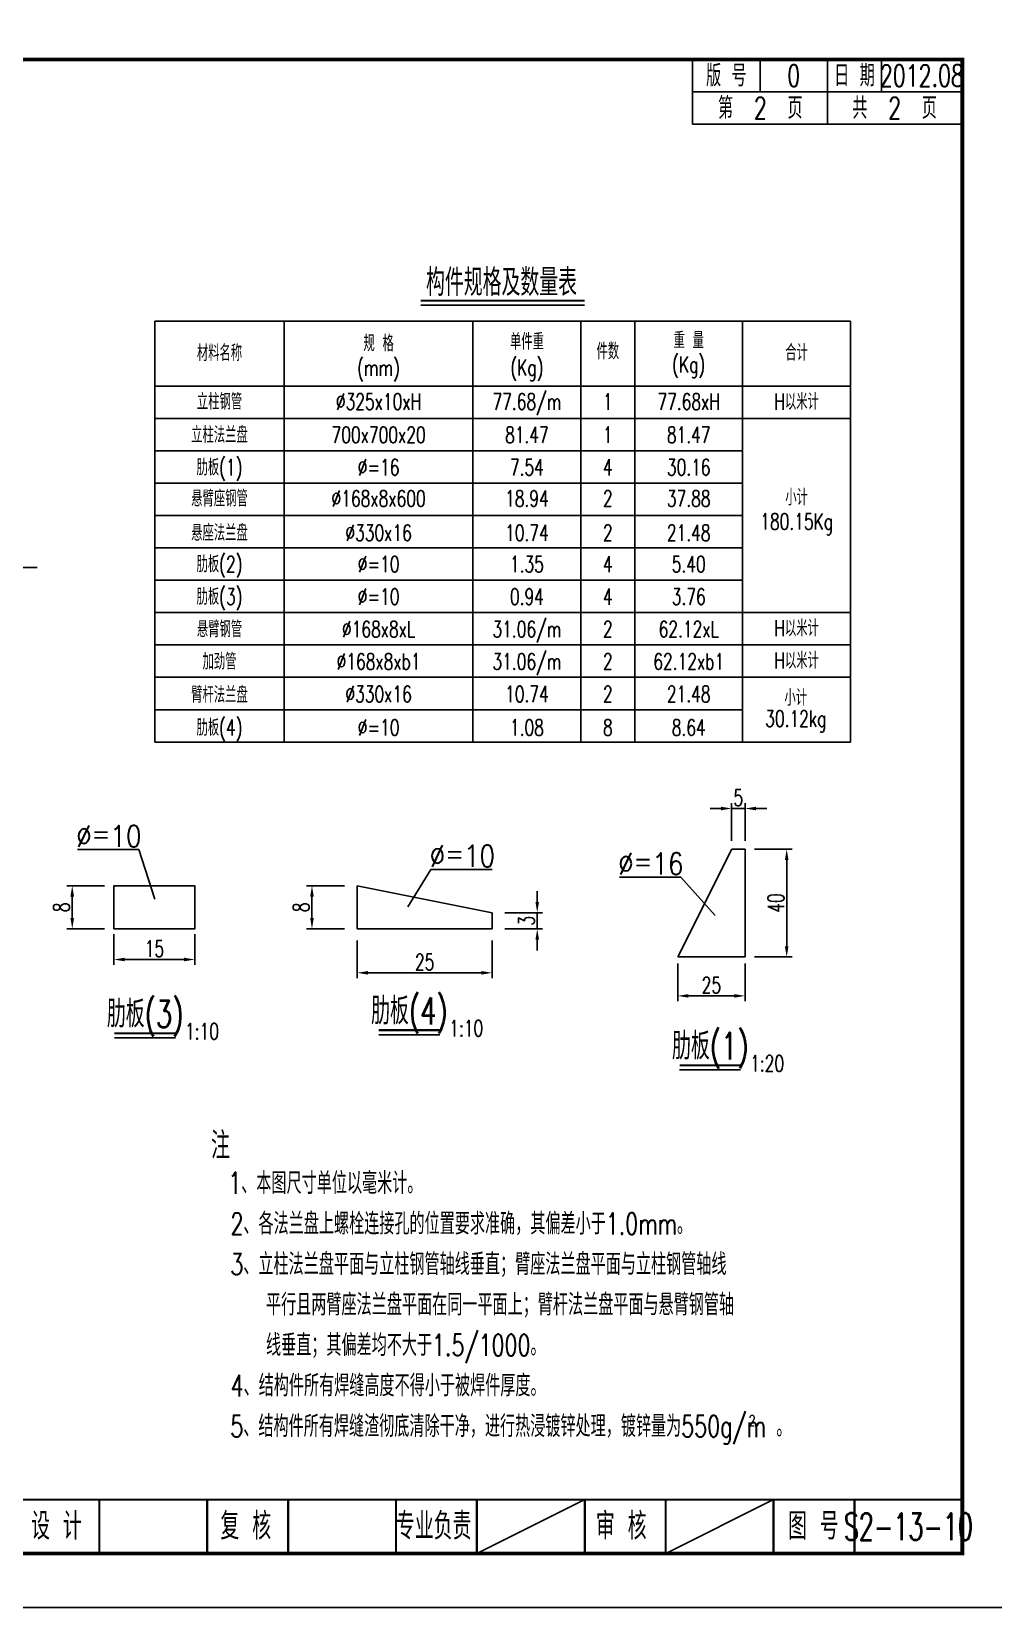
# Model space of a CAD drawing. Extents: x 4349 to 271026, y -15323 to -8945.
# Drawn here: x 5164.3 to 5342.7, y -12182 to -11889.9 of the extents above; entities that cross this region are included whole.
import ezdxf
from ezdxf.enums import TextEntityAlignment as Align

# ---------------------------------------------------------------- set-up
doc = ezdxf.new("R2010")
doc.units = 0
doc.header["$LTSCALE"] = 2
doc.header["$PDMODE"] = 32
doc.header["$PDSIZE"] = 0.3
doc.layers.get('0').update_dxf_attribs({"linetype": 'CONTINUOUS'})
doc.layers.get('DEFPOINTS').update_dxf_attribs({"linetype": 'CONTINUOUS'})
for name, color, linetype in [('图框', 7, 'CONTINUOUS'), ('尺寸标注', 4, 'CONTINUOUS'), ('文字', 7, 'CONTINUOUS'), ('文字符号', 7, 'CONTINUOUS'), ('结构1', 1, 'CONTINUOUS')]:
    doc.layers.add(name, color=color, linetype=linetype)
doc.styles.get("Standard").update_dxf_attribs({"font": 'simplex1.shx', "width": 0.7, "bigfont": 'hztxt.shx'})
doc.dimstyles.new('1：10', dxfattribs={"dimtxt": 3, "dimasz": 2, "dimexe": 1, "dimexo": 1, "dimgap": 0.5, "dimtad": 1, "dimrnd": 0.0095, "dimdsep": 46, "dimtxsty": 'Standard', "dimcen": 0.09, "dimclrd": 256, "dimclre": 256, "dimadec": 0, "dimazin": 0, "dimtfac": 1, "dimtix": 1, "dimtmove": 2, "dimatfit": 3, "dimfxl": 0, "dimtolj": 1, "dimtzin": 0, "dimarcsym": 0})

# ---------------------------------------------------------------- blocks, each defined once
blk = doc.blocks.new('series')
at = {"width": 0.75}
for tag, height, p in [('页码', 4, (-35, -19)), ('图名', 5, (-220, -282)), ('图号', 5, (-20, -282))]:
    blk.add_attdef(tag, text='', height=height, dxfattribs=at).set_placement(p, align=Align.MIDDLE_CENTER)
blk = doc.blocks.new('*D644')
at = {"layer": 'DEFPOINTS', "color": 0, "linetype": 'Continuous'}
for p in [(5179.63, -12056.22), (5194.63, -12056.22), (5194.63, -12061.9)]:
    blk.add_point(p, dxfattribs=at)
at = {"layer": '尺寸标注', "linetype": 'Continuous', "lineweight": -2}
for p, q in [((5179.63, -12057.22), (5179.63, -12062.9)), ((5194.63, -12057.22), (5194.63, -12062.9)), ((5181.63, -12061.9), (5192.63, -12061.9))]:
    blk.add_line(p, q, dxfattribs=at)
at = {"layer": '尺寸标注', "linetype": 'Continuous'}
for points in [[(5181.63, -12061.56), (5181.63, -12062.23), (5179.63, -12061.9)], [(5192.63, -12061.56), (5192.63, -12062.23), (5194.63, -12061.9)]]:
    blk.add_solid(points, dxfattribs=at)
at = {"layer": '尺寸标注', "color": 0, "linetype": 'Continuous', "insert": (5187.13, -12059.9), "char_height": 3, "attachment_point": 5}
blk.add_mtext('\\A1;15', dxfattribs=at)
blk = doc.blocks.new('*D645')
at = {"layer": 'DEFPOINTS', "color": 0, "linetype": 'Continuous'}
for p in [(5171.9, -12048.22), (5179.63, -12048.22), (5179.63, -12056.22)]:
    blk.add_point(p, dxfattribs=at)
at = {"layer": '尺寸标注', "linetype": 'Continuous', "lineweight": -2}
for p, q in [((5177.9, -12048.22), (5170.9, -12048.22)), ((5171.9, -12054.22), (5171.9, -12050.22)), ((5177.9, -12056.22), (5170.9, -12056.22))]:
    blk.add_line(p, q, dxfattribs=at)
at = {"layer": '尺寸标注', "linetype": 'Continuous'}
for points in [[(5171.56, -12050.22), (5172.23, -12050.22), (5171.9, -12048.22)], [(5171.56, -12054.22), (5172.23, -12054.22), (5171.9, -12056.22)]]:
    blk.add_solid(points, dxfattribs=at)
at = {"layer": '尺寸标注', "color": 0, "linetype": 'Continuous', "insert": (5169.9, -12052.22), "char_height": 3, "attachment_point": 5, "rotation": 90}
blk.add_mtext('\\A1;8', dxfattribs=at)
blk = doc.blocks.new('*D646')
at = {"layer": 'DEFPOINTS', "color": 0, "linetype": 'Continuous'}
for p in [(5224.75, -12048.22), (5216.35, -12056.22), (5224.75, -12056.22)]:
    blk.add_point(p, dxfattribs=at)
at = {"layer": '尺寸标注', "linetype": 'Continuous', "lineweight": -2}
for p, q in [((5222.35, -12048.22), (5215.35, -12048.22)), ((5216.35, -12050.22), (5216.35, -12054.22)), ((5222.35, -12056.22), (5215.35, -12056.22))]:
    blk.add_line(p, q, dxfattribs=at)
at = {"layer": '尺寸标注', "linetype": 'Continuous'}
for points in [[(5216.02, -12050.22), (5216.68, -12050.22), (5216.35, -12048.22)], [(5216.02, -12054.22), (5216.68, -12054.22), (5216.35, -12056.22)]]:
    blk.add_solid(points, dxfattribs=at)
at = {"layer": '尺寸标注', "color": 0, "linetype": 'Continuous', "insert": (5214.35, -12052.22), "char_height": 3, "attachment_point": 5, "rotation": 90}
blk.add_mtext('\\A1;8', dxfattribs=at)
blk = doc.blocks.new('*D647')
at = {"layer": 'DEFPOINTS', "color": 0, "linetype": 'Continuous'}
for p in [(5224.75, -12056.33), (5249.75, -12056.22), (5249.75, -12064.36)]:
    blk.add_point(p, dxfattribs=at)
at = {"layer": '尺寸标注', "linetype": 'Continuous', "lineweight": -2}
for p, q in [((5224.75, -12058.36), (5224.75, -12065.36)), ((5249.75, -12058.36), (5249.75, -12065.36)), ((5226.75, -12064.36), (5247.75, -12064.36))]:
    blk.add_line(p, q, dxfattribs=at)
at = {"layer": '尺寸标注', "linetype": 'Continuous'}
for points in [[(5226.75, -12064.03), (5226.75, -12064.7), (5224.75, -12064.36)], [(5247.75, -12064.03), (5247.75, -12064.7), (5249.75, -12064.36)]]:
    blk.add_solid(points, dxfattribs=at)
at = {"layer": '尺寸标注', "color": 0, "linetype": 'Continuous', "insert": (5237.25, -12062.36), "char_height": 3, "attachment_point": 5}
blk.add_mtext('\\A1;25', dxfattribs=at)
blk = doc.blocks.new('*D648')
at = {"layer": 'DEFPOINTS', "color": 0, "linetype": 'Continuous'}
for p in [(5249.75, -12053.22), (5249.75, -12056.22), (5258.11, -12056.22)]:
    blk.add_point(p, dxfattribs=at)
at = {"layer": '尺寸标注', "linetype": 'Continuous', "lineweight": -2}
for p, q in [((5258.11, -12051.22), (5258.11, -12049.22)), ((5252.11, -12053.22), (5259.11, -12053.22)), ((5258.11, -12053.22), (5258.11, -12056.22)), ((5252.11, -12056.22), (5259.11, -12056.22)), ((5258.11, -12058.22), (5258.11, -12060.22))]:
    blk.add_line(p, q, dxfattribs=at)
at = {"layer": '尺寸标注', "linetype": 'Continuous'}
for points in [[(5257.78, -12051.22), (5258.45, -12051.22), (5258.11, -12053.22)], [(5257.78, -12058.22), (5258.45, -12058.22), (5258.11, -12056.22)]]:
    blk.add_solid(points, dxfattribs=at)
at = {"layer": '尺寸标注', "color": 0, "linetype": 'Continuous', "insert": (5256.11, -12054.72), "char_height": 3, "attachment_point": 5, "rotation": 90}
blk.add_mtext('\\A1;3', dxfattribs=at)
blk = doc.blocks.new('*D649')
at = {"layer": 'DEFPOINTS', "color": 0, "linetype": 'Continuous'}
for p in [(5296.66, -12033.9), (5294.16, -12041.43), (5296.66, -12041.43)]:
    blk.add_point(p, dxfattribs=at)
at = {"layer": '尺寸标注', "linetype": 'Continuous', "lineweight": -2}
for p, q in [((5292.16, -12033.9), (5290.16, -12033.9)), ((5294.16, -12039.9), (5294.16, -12032.9)), ((5294.16, -12033.9), (5296.66, -12033.9)), ((5296.66, -12039.9), (5296.66, -12032.9)), ((5298.66, -12033.9), (5300.66, -12033.9))]:
    blk.add_line(p, q, dxfattribs=at)
at = {"layer": '尺寸标注', "linetype": 'Continuous'}
for points in [[(5292.16, -12033.57), (5292.16, -12034.24), (5294.16, -12033.9)], [(5298.66, -12033.57), (5298.66, -12034.24), (5296.66, -12033.9)]]:
    blk.add_solid(points, dxfattribs=at)
at = {"layer": '尺寸标注', "color": 0, "linetype": 'Continuous', "insert": (5295.41, -12031.9), "char_height": 3, "attachment_point": 5}
blk.add_mtext('\\A1;5', dxfattribs=at)
blk = doc.blocks.new('*D650')
at = {"layer": 'DEFPOINTS', "color": 0, "linetype": 'Continuous'}
for p in [(5296.66, -12041.43), (5296.66, -12061.43), (5304.37, -12061.43)]:
    blk.add_point(p, dxfattribs=at)
at = {"layer": '尺寸标注', "linetype": 'Continuous', "lineweight": -2}
for p, q in [((5298.37, -12041.43), (5305.37, -12041.43)), ((5304.37, -12043.43), (5304.37, -12059.43)), ((5298.37, -12061.43), (5305.37, -12061.43))]:
    blk.add_line(p, q, dxfattribs=at)
at = {"layer": '尺寸标注', "linetype": 'Continuous'}
for points in [[(5304.03, -12043.43), (5304.7, -12043.43), (5304.37, -12041.43)], [(5304.03, -12059.43), (5304.7, -12059.43), (5304.37, -12061.43)]]:
    blk.add_solid(points, dxfattribs=at)
at = {"layer": '尺寸标注', "color": 0, "linetype": 'Continuous', "insert": (5302.37, -12051.43), "char_height": 3, "attachment_point": 5, "rotation": 90}
blk.add_mtext('\\A1;40', dxfattribs=at)
blk = doc.blocks.new('*D651')
at = {"layer": 'DEFPOINTS', "color": 0, "linetype": 'Continuous'}
for p in [(5284.16, -12061.43), (5296.66, -12061.43), (5296.66, -12068.64)]:
    blk.add_point(p, dxfattribs=at)
at = {"layer": '尺寸标注', "linetype": 'Continuous', "lineweight": -2}
for p, q in [((5284.16, -12062.64), (5284.16, -12069.64)), ((5296.66, -12062.64), (5296.66, -12069.64)), ((5286.16, -12068.64), (5294.66, -12068.64))]:
    blk.add_line(p, q, dxfattribs=at)
at = {"layer": '尺寸标注', "linetype": 'Continuous'}
for points in [[(5286.16, -12068.31), (5286.16, -12068.97), (5284.16, -12068.64)], [(5294.66, -12068.31), (5294.66, -12068.97), (5296.66, -12068.64)]]:
    blk.add_solid(points, dxfattribs=at)
at = {"layer": '尺寸标注', "color": 0, "linetype": 'Continuous', "insert": (5290.41, -12066.64), "char_height": 3, "attachment_point": 5}
blk.add_mtext('\\A1;25', dxfattribs=at)
blk = doc.blocks.new('12345')
at = {"layer": '图框'}
blk.add_lwpolyline([(4926.93, -9362.88), (4926.93, -9065.88), (4506.93, -9065.88), (4506.93, -9362.88)], close=True, dxfattribs=at)
blk = doc.blocks.new('123456')
at = {"layer": '图框', "linetype": 'Continuous'}
blk.add_blockref('12345', (0, -2522.15), dxfattribs=at)

msp = doc.modelspace()

# ---------------------------------------------------------------- linework, layer by layer
at = {"layer": '图框'}
for p, q in [((5286.92857, -11907.02657), (5286.92857, -11895.02657)), ((5299.42857, -11901.02657), (5299.42857, -11895.02657)), ((5311.92857, -11901.02657), (5311.92857, -11895.02657)), ((5321.92857, -11901.02657), (5321.92857, -11895.02657)), ((5286.92857, -11901.02657), (5336.92857, -11901.02657)), ((5311.92857, -11907.02657), (5311.92857, -11901.02657)), ((5286.92857, -11907.02657), (5336.92857, -11907.02657)), ((5301.92858, -12162.02657), (5281.92858, -12172.02657))]:
    msp.add_line(p, q, dxfattribs=at)
at = {"layer": '图框', "linetype": 'Continuous'}
msp.add_line((5246.92858, -12172.02657), (5266.92858, -12162.02657), dxfattribs=at)
at = {"layer": '图框'}
for points, const_width in [([(5336.92857, -11895.02657), (4956.92857, -11895.02657), (4956.92858, -12172.02657), (5336.92858, -12172.02657), (5336.92857, -11895.02657)], 0.7), ([(4956.92858, -12162.02657), (5336.92858, -12162.02657)], 0.4), ([(5176.92858, -12172.02657), (5176.92858, -12162.02657)], 0.4), ([(5196.92858, -12172.02657), (5196.92858, -12162.02657)], 0.4), ([(5211.92858, -12172.02657), (5211.92858, -12162.02657)], 0.4), ([(5231.92858, -12172.02657), (5231.92858, -12162.02657)], 0.4), ([(5231.92858, -12172.02657), (5231.92858, -12162.02657)], 0.4), ([(5246.92858, -12172.02657), (5246.92858, -12162.02657)], 0.4), ([(5266.92858, -12172.02657), (5266.92858, -12162.02657)], 0.4), ([(5281.92858, -12172.02657), (5281.92858, -12162.02657)], 0.4), ([(5301.92858, -12172.02657), (5301.92858, -12162.02657)], 0.4), ([(5316.92858, -12172.02657), (5316.92858, -12162.02657)], 0.4)]:
    msp.add_lwpolyline(points, dxfattribs=dict(at, const_width=const_width))
at = {"layer": '尺寸标注', "color": 2}
msp.add_line((5165.40583, -11989.2204), (5152.21676, -11989.22297), dxfattribs=at)
at = {"layer": '文字'}
for p, q in [((5236.52091, -11940.57716), (5266.88373, -11940.57716)), ((5211.20232, -11943.57716), (5211.20232, -12021.57716)), ((5246.20232, -11943.57716), (5246.20232, -12021.57716)), ((5266.20232, -11943.57716), (5266.20232, -12021.57716)), ((5276.20232, -11943.57716), (5276.20232, -12021.57716)), ((5296.20232, -11943.57716), (5296.20232, -12021.57716)), ((5187.20232, -11955.57716), (5316.20232, -11955.57716)), ((5187.20232, -11961.57716), (5316.20232, -11961.57716)), ((5187.20232, -11967.57716), (5296.20232, -11967.57716)), ((5187.20232, -11973.57716), (5296.20232, -11973.57716)), ((5187.20232, -11979.57716), (5296.20232, -11979.57716)), ((5187.20232, -11985.57716), (5296.20232, -11985.57716)), ((5187.20232, -11991.57716), (5296.20232, -11991.57716)), ((5187.20232, -11997.57716), (5316.20232, -11997.57716)), ((5187.20232, -12003.57716), (5316.20232, -12003.57716)), ((5187.20232, -12009.57716), (5316.20232, -12009.57716)), ((5187.20232, -12015.57716), (5296.20232, -12015.57716)), ((5179.72637, -12076.39428), (5191.04207, -12076.39428)), ((5228.71334, -12075.83333), (5240.02904, -12075.83333)), ((5284.50983, -12082.34104), (5295.82553, -12082.34104))]:
    msp.add_line(p, q, dxfattribs=at)
at = {"layer": '文字', "const_width": 0.4}
for points in [[(5236.52091, -11939.75297), (5266.88373, -11939.75297)], [(5179.72637, -12075.57009), (5191.04207, -12075.57009)], [(5228.71334, -12075.00914), (5240.02904, -12075.00914)], [(5284.50983, -12081.51685), (5295.82553, -12081.51685)]]:
    msp.add_lwpolyline(points, dxfattribs=at)
at = {"layer": '文字符号', "color": 1}
for p, q in [((5187.20232, -11943.57716), (5187.20232, -12021.57716)), ((5187.20232, -11943.57716), (5316.20232, -11943.57716)), ((5316.20232, -11943.57716), (5316.20232, -12021.57716)), ((5187.20232, -12021.57716), (5316.20232, -12021.57716))]:
    msp.add_line(p, q, dxfattribs=at)
at = {"layer": '文字符号'}
for p, q in [((5184.2476, -12041.5271), (5172.86486, -12041.5271)), ((5184.2476, -12041.5271), (5187.20599, -12050.68552)), ((5238.40528, -12045.19921), (5234.1196, -12052.1525)), ((5249.78802, -12045.19921), (5238.40528, -12045.19921)), ((5284.72357, -12046.63612), (5273.34082, -12046.63612)), ((5284.72357, -12046.63612), (5291.10239, -12053.74811))]:
    msp.add_line(p, q, dxfattribs=at)
at = {"layer": '结构1'}
for p, q in [((5294.16464, -12041.42773), (5284.16464, -12061.42773)), ((5296.66464, -12041.42773), (5294.16464, -12041.42773)), ((5296.66464, -12041.42773), (5296.66464, -12061.42773)), ((5224.74815, -12048.22116), (5249.74815, -12053.22116)), ((5224.74815, -12048.22116), (5224.74815, -12056.22116)), ((5249.74815, -12053.22116), (5249.74815, -12056.22116)), ((5224.74815, -12056.22116), (5249.74815, -12056.22116)), ((5296.66464, -12061.42773), (5284.16464, -12061.42773))]:
    msp.add_line(p, q, dxfattribs=at)
msp.add_lwpolyline([(5179.62697, -12056.22353), (5194.62697, -12056.22353), (5194.62697, -12048.22353), (5179.62697, -12048.22353)], close=True, dxfattribs=at)

# ---------------------------------------------------------------- block references
at = {"layer": '图框', "color": 1, "linetype": 'Continuous'}
msp.add_blockref('123456', (420, -297), dxfattribs=at)
at = {"layer": '图框'}
ref = msp.add_blockref('series', (5346.92858, -11885.02657), dxfattribs=at)
ref.add_attrib('页码', '第  2  页    共  2  页', dxfattribs={"layer": '0', "height": 4, "width": 0.7}).set_placement((5311.92857, -11904.02657), align=Align.MIDDLE_CENTER)
ref.add_attrib('图名', '%%c325单悬臂式标志一般构造图', dxfattribs={"layer": '0', "height": 5, "width": 0.7}).set_placement((5126.92858, -12167.02657), align=Align.MIDDLE_CENTER)
ref.add_attrib('图号', 'S2-13-10', dxfattribs={"layer": '0', "height": 5, "width": 0.65}).set_placement((5326.92858, -12167.02657), align=Align.MIDDLE_CENTER)

# ---------------------------------------------------------------- texts
at = {"layer": '图框', "width": 0.7}
for s, height, p in [('版 号', 4, (5293.17857, -11898.02657)), ('0', 4, (5305.67857, -11898.02657)), ('日 期', 4, (5316.92857, -11898.02657)), ('2012.08', 4, (5329.42857, -11898.02657)), ('设 计', 5, (5168.97324, -12166.93198)), ('复 核', 5, (5204.06806, -12166.93198)), ('专业负责', 5, (5238.9188, -12166.93198)), ('审 核', 5, (5273.69261, -12166.93198)), ('图 号', 5, (5309.31178, -12166.93198))]:
    msp.add_text(s, height=height, dxfattribs=at).set_placement(p, align=Align.MIDDLE_CENTER)
at = {"layer": '文字'}
for s, height, width, p in [('构件规格及数量表', 5, 0.7, (5251.49214, -11936.36675)), ('规 格', 3, 0.7, (5228.70232, -11947.6502)), ('单件重', 3, 0.7, (5256.20232, -11947.33127)), ('重 量', 3, 0.7, (5286.20232, -11947.09208)), ('材料名称', 3, 0.7, (5199.20232, -11949.45422)), ('件数', 3, 0.7, (5271.20232, -11949.13529)), ('(Kg)', 3, 0.7, (5286.20232, -11951.57716)), ('合计', 3, 0.7, (5306.20232, -11949.37448)), ('(mm)', 3, 0.7, (5228.70232, -11952.21501)), ('(Kg)', 3, 0.7, (5256.20232, -11952.13529)), ('立柱钢管', 3, 0.7, (5199.20232, -11958.46863)), ('%%C325x10xH', 3, 0.7, (5228.70232, -11958.46863)), ('77.68/m', 3, 0.7, (5256.20232, -11958.46863)), ('1', 3, 0.7, (5271.20232, -11958.46863)), ('77.68xH', 3, 0.7, (5286.20232, -11958.46863)), ('H以米计', 3, 0.7, (5306.20232, -11958.46863)), ('立柱法兰盘', 3, 0.7, (5199.20232, -11964.6167)), ('700x700x20', 3, 0.7, (5228.70232, -11964.6167)), ('81.47', 3, 0.7, (5256.20232, -11964.6167)), ('1', 3, 0.7, (5271.20232, -11964.6167)), ('81.47', 3, 0.7, (5286.20232, -11964.6167)), ('肋板(1)', 3, 0.7, (5199.20232, -11970.64305)), ('%%C=16', 3, 0.7, (5228.70232, -11970.64305)), ('7.54', 3, 0.7, (5256.20232, -11970.64305)), ('4', 3, 0.7, (5271.20232, -11970.64305)), ('30.16', 3, 0.7, (5286.20232, -11970.64305)), ('悬臂座钢管', 3, 0.7, (5199.20232, -11976.426)), ('%%C168x8x600', 3, 0.7, (5228.70232, -11976.426)), ('18.94', 3, 0.7, (5256.20232, -11976.426)), ('2', 3, 0.7, (5271.20232, -11976.426)), ('37.88', 3, 0.7, (5286.20232, -11976.426)), ('小计', 3, 0.7, (5306.20966, -11976.2046)), ('悬座法兰盘', 3, 0.7, (5199.20232, -11982.78678)), ('%%C330x16', 3, 0.7, (5228.70232, -11982.78678)), ('10.74', 3, 0.7, (5256.20232, -11982.78678)), ('2', 3, 0.7, (5271.20232, -11982.78678)), ('21.48', 3, 0.7, (5286.20232, -11982.78678)), ('180.15Kg', 3, 0.7, (5306.20966, -11980.69507)), ('肋板(2)', 3, 0.7, (5199.20232, -11988.60042)), ('%%C=10', 3, 0.7, (5228.70232, -11988.60042)), ('1.35', 3, 0.7, (5256.20232, -11988.60042)), ('4', 3, 0.7, (5271.20232, -11988.60042)), ('5.40', 3, 0.7, (5286.20232, -11988.60042)), ('肋板(3)', 3, 0.7, (5199.20232, -11994.62678)), ('%%C=10', 3, 0.7, (5228.70232, -11994.62678)), ('0.94', 3, 0.7, (5256.20232, -11994.62678)), ('4', 3, 0.7, (5271.20232, -11994.62678)), ('3.76', 3, 0.7, (5286.20232, -11994.62678)), ('悬臂钢管', 3, 0.7, (5199.20232, -12000.65314)), ('%%C168x8xL', 3, 0.7, (5228.70232, -12000.65314)), ('31.06/m', 3, 0.7, (5256.20232, -12000.65314)), ('2', 3, 0.7, (5271.20232, -12000.65314)), ('62.12xL', 3, 0.7, (5286.20232, -12000.65314)), ('H以米计', 3, 0.7, (5306.20232, -12000.46863)), ('加劲管', 3, 0.7, (5199.20232, -12006.65314)), ('%%C168x8xb1', 3, 0.7, (5228.70232, -12006.65314)), ('31.06/m', 3, 0.7, (5256.20232, -12006.65314)), ('2', 3, 0.7, (5271.20232, -12006.65314)), ('62.12xb1', 3, 0.7, (5286.20232, -12006.65314)), ('H以米计', 3, 0.7, (5306.20232, -12006.46863)), ('臂杆法兰盘', 3, 0.7, (5199.20232, -12012.80307)), ('%%C330x16', 3, 0.7, (5228.70232, -12012.67949)), ('10.74', 3, 0.7, (5256.20232, -12012.67949)), ('2', 3, 0.7, (5271.20232, -12012.67949)), ('21.48', 3, 0.7, (5286.20232, -12012.67949)), ('小计', 3, 0.7, (5306.05109, -12013.33703)), ('肋板(4)', 3, 0.7, (5199.20232, -12018.89575)), ('30.12kg', 3, 0.7, (5306.05109, -12017.23985)), ('%%C=10', 3, 0.7, (5228.70232, -12018.89575)), ('1.08', 3, 0.7, (5256.20232, -12018.89575)), ('8', 3, 0.7, (5271.20232, -12018.89575)), ('8.64', 3, 0.7, (5286.20232, -12018.89575)), ('%%C＝10', 4, 0.85, (5178.69472, -12039.0271)), ('%%C＝10', 4, 0.85, (5244.23514, -12042.69921)), ('%%C＝16', 4, 0.85, (5279.17069, -12044.13612)), ('肋板(3)', 5, 0.7, (5185.41774, -12071.99285)), ('肋板(4)', 5, 0.7, (5234.40471, -12071.43189)), ('1:10', 3, 0.7, (5195.95694, -12075.21004)), ('1:10', 3, 0.7, (5244.94391, -12074.64909)), ('肋板(1)', 5, 0.7, (5290.2012, -12077.9396)), ('1:20', 3, 0.7, (5300.7404, -12081.1568))]:
    msp.add_text(s, height=height, dxfattribs=dict(at, width=width)).set_placement(p, align=Align.MIDDLE_CENTER)
at = {"layer": '文字', "linetype": 'Continuous', "width": 0.7}
for s, height, p in [('注', 5, (5197.62677, -12098.86937)), ('1、本图尺寸单位以毫米计。', 4, (5200.83011, -12105.35016)), ('2、各法兰盘上螺栓连接孔的位置要求准确，其偏差小于1.0mm。', 4, (5201.23082, -12112.88559)), ('3、立柱法兰盘平面与立柱钢管轴线垂直；臂座法兰盘平面与立柱钢管轴线', 4, (5201.21261, -12120.38559)), ('   平行且两臂座法兰盘平面在同一平面上；臂杆法兰盘平面与悬臂钢管轴', 4, (5201.55868, -12127.88559)), ('   线垂直；其偏差均不大于1.5/1000。', 4, (5201.55868, -12135.38559)), ('4、结构件所有焊缝高度不得小于被焊件厚度。', 4, (5201.26725, -12142.88559)), ('5、结构件所有焊缝渣彻底清除干净，进行热浸镀锌处理，镀锌量为550g/m 。 ', 4, (5201.21261, -12150.42103)), ('2', 2, (5297.3465, -12148.37726))]:
    msp.add_text(s, height=height, dxfattribs=at).set_placement(p)

# ---------------------------------------------------------------- dimensions: what is measured, and where the dimension line sits
at = {"layer": '尺寸标注', "linetype": 'Continuous'}
for base, p1, p2, text, picture, middle in [((5296.66464, -12033.90326), (5294.16464, -12041.42773), (5296.66464, -12041.42773), '5', '*D649', (5295.41464, -12031.90326)), ((5296.66464, -12068.6392), (5284.16464, -12061.42773), (5296.66464, -12061.42773), '25', '*D651', (5290.41464, -12066.6392))]:
    dim = msp.add_linear_dim(base=base, p1=p1, p2=p2, text=text, dimstyle='1：10', dxfattribs=at)
    dim.commit()
    dim.dimension.update_dxf_attribs({"geometry": picture, "text_midpoint": middle})
dim = msp.add_linear_dim(base=(5304.36643, -12061.42773), p1=(5296.66464, -12041.42773), p2=(5296.66464, -12061.42773), angle=90, text='40', dimstyle='1：10', dxfattribs=at)
dim.commit()
dim.dimension.update_dxf_attribs({"geometry": '*D650', "text_midpoint": (5302.36643, -12051.42773)})
for base, p1, p2, picture, middle in [((5171.89755, -12048.22353), (5179.62697, -12056.22353), (5179.62697, -12048.22353), '*D645', (5169.89755, -12052.22353)), ((5216.35053, -12056.22116), (5224.74815, -12048.22116), (5224.74815, -12056.22116), '*D646', (5214.35053, -12052.22116)), ((5258.11233, -12056.22116), (5249.74815, -12053.22116), (5249.74815, -12056.22116), '*D648', (5256.11233, -12054.72116))]:
    dim = msp.add_linear_dim(base=base, p1=p1, p2=p2, angle=90, dimstyle='1：10', dxfattribs=at)
    dim.commit()
    dim.dimension.update_dxf_attribs({"geometry": picture, "text_midpoint": middle})
for base, p1, p2, picture, middle in [((5194.62697, -12061.89806), (5179.62697, -12056.22353), (5194.62697, -12056.22353), '*D644', (5187.12697, -12059.89806)), ((5249.74815, -12064.36454), (5224.74815, -12056.32934), (5249.74815, -12056.22116), '*D647', (5237.24815, -12062.36454))]:
    dim = msp.add_linear_dim(base=base, p1=p1, p2=p2, dimstyle='1：10', dxfattribs=at)
    dim.commit()
    dim.dimension.update_dxf_attribs({"geometry": picture, "text_midpoint": middle})

doc.saveas('drawing.dxf')
